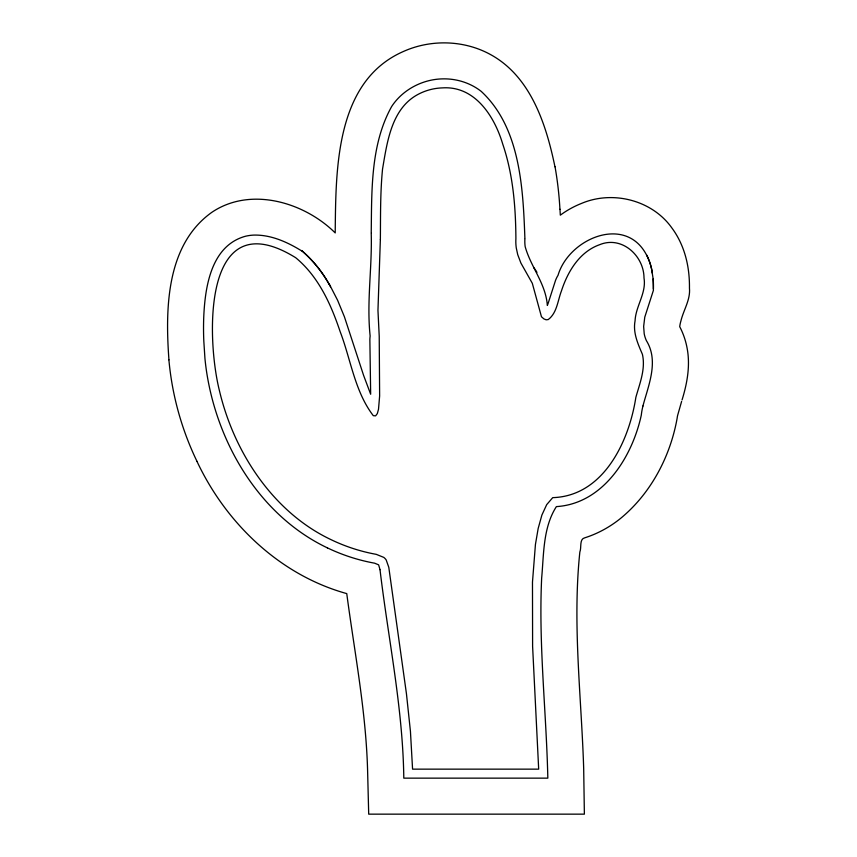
<?xml version="1.0" encoding="UTF-8"?>
<svg xmlns="http://www.w3.org/2000/svg" width="857" height="857" viewBox="0 0 857 857"><rect width="100%" height="100%" fill="white"/><g stroke="black" fill="none" stroke-linecap="round" stroke-linejoin="round"><path stroke-width="1.29" d="M642.921 406.025C648.503 385.05 659.054 361.193 646.392 340.625A29.684 29.684 0 0 1 644.196 333.705L643.65 326.463L644.775 317.133L653.398 290.384L653.141 278.889L651.631 269.034A57.805 57.805 0 0 0 647.656 257.207M371.231 232.772C371.788 190.404 370.47 144.512 391.692 106.45C402.683 89.717 422.287 79.39 442.212 78.887C456.128 78.437 470.236 82.754 481.227 91.388C520.456 127.768 523.049 188.583 524.902 238.567M682.065 399.908C687.207 383.283 690.41 365.564 687.121 348.231A76.423 76.423 0 0 0 679.719 326.678A33.937 33.937 0 0 1 680.908 320.979C683.543 309.902 690.549 299.843 689.457 288.123C689.553 279.286 688.803 270.416 686.896 261.771C684.25 249.676 679.333 238 671.931 228.037C652.188 200.088 612.755 190.136 581.539 203.409A92.888 92.888 0 0 0 560.317 215.171L559.985 209.258M681.615 401.419L677.673 415.249A20.557 20.557 0 0 0 677.169 418.055C670.388 456.449 650.827 493.611 620.414 518.539C609.852 527.023 597.79 533.686 584.86 537.778C579.096 538.967 581.721 547.634 579.846 552.004C572.326 624.025 581.4 696.398 583.681 768.461L584.378 814.15L368.703 814.15L367.589 770.293C365.96 710.882 354.53 652.381 346.753 593.601C279.907 575.101 226.055 523.37 196.971 461.377M327.395 547.88C262.296 516.857 220.699 449.207 207.94 379.801A244.031 244.031 0 0 1 204.941 358.44L203.805 340.915A295.172 295.172 0 0 1 203.741 317.058C205.059 286.816 211.122 245.745 245.391 236.264A44.125 44.125 0 0 1 254.004 235.086C271.005 234.711 287.224 242.017 301.407 250.747M524.88 239.178A37.269 37.269 0 0 0 525.18 246.666C530.751 266.934 545.78 283.603 547.355 305.446A85.1 85.1 0 0 0 548.234 303.089L555.518 280.421A45.442 45.442 0 0 1 556.15 278.9A23.535 23.535 0 0 1 558.003 275.386C568.941 237.903 627.474 213.575 647.624 257.218M329.474 284.47L337.615 300.293L344.407 316.769L363.582 375.334L370.663 394.241L369.86 339.447A43.246 43.246 0 0 1 370.138 336.019C366.528 301.835 372.217 267.598 371.231 233.372M554.95 166.772C546.295 124.865 531.029 77.141 491.222 54.944C464.601 39.99 431.007 39.026 403.261 51.549C335.098 81.522 335.912 169.815 335.205 232.911C304.192 202.123 250.437 186.205 211.818 212.332C166.012 244.973 165.24 309.056 168.936 359.822M380.037 569.894C388.307 639.258 402.919 708.075 403.797 778.145L547.827 778.145C546.337 711.396 538.475 644.775 541.667 577.939C543.874 554.072 542.963 527.526 556.375 506.616C603.307 503.659 632.284 456.867 641.304 415.099A61.565 61.565 0 0 1 642.954 406.036M380.015 569.68L378.623 564.849L374.648 563.188A185.391 185.391 0 0 1 327.395 547.869M555.036 166.761A357.765 357.765 0 0 1 559.932 209.258M196.992 461.377A294.894 294.894 0 0 1 168.893 359.822M330.534 286.784A125.861 125.861 0 0 0 301.6 250.533A124.918 124.918 0 0 1 329.313 284.556M653.152 278.889A92.363 92.363 0 0 1 653.43 288.873M646.639 255.032A58.715 58.715 0 0 1 652.348 273.244M533.9 267.78A48.367 48.367 0 0 1 536.953 272.344M380.369 239.531L377.958 310.427L379.223 336.223L379.63 395.966L378.505 409.282L377.316 413.61L375.602 415.859L373.288 415.666C354.766 391.51 350.834 359.554 340.133 331.584C330.941 304.224 318.45 276.479 295.686 257.7C202.659 200.131 206.237 337.058 219.242 389.903A253.758 253.758 0 0 0 234.657 435.667C254.283 479.556 287.256 519.074 331.305 539.781A176.371 176.371 0 0 0 376.266 554.35L383.765 557.382A11.505 11.505 0 0 1 386.186 559.942L388.789 567.302L406.454 693.806L410.439 731.385L412.571 769.147L538.678 769.147L532.604 646.382L532.476 582.096L535.443 544.399L538.175 528.458L541.892 515.046L546.702 504.634L552.722 497.649C603.639 496.042 629.092 441.312 635.862 397.327C639.751 383.411 645.76 368.96 642.407 354.305C637.897 343.764 632.809 332.72 635.058 320.872C635.744 305.938 646.574 293.019 644.003 277.936C643.928 255.697 621.796 235.546 599.729 244.663C579.568 251.754 567.763 271.455 561.474 290.834C557.746 300.475 557.039 313.019 548.212 319.575L546.134 319.79L543.895 318.9L541.463 316.747L532.315 283.313L520.917 263.078L517.714 254.625L516.278 247.962A45.946 45.946 0 0 1 515.903 238.621C515.678 206.719 513.064 174.378 502.705 143.997C494.543 116.52 475.046 85.7 442.469 87.885A55.512 55.512 0 0 0 419.876 93.456C391.649 107.007 387.257 141.394 382.554 168.979C380.219 192.418 380.594 216.018 380.369 239.531"/></g></svg>
